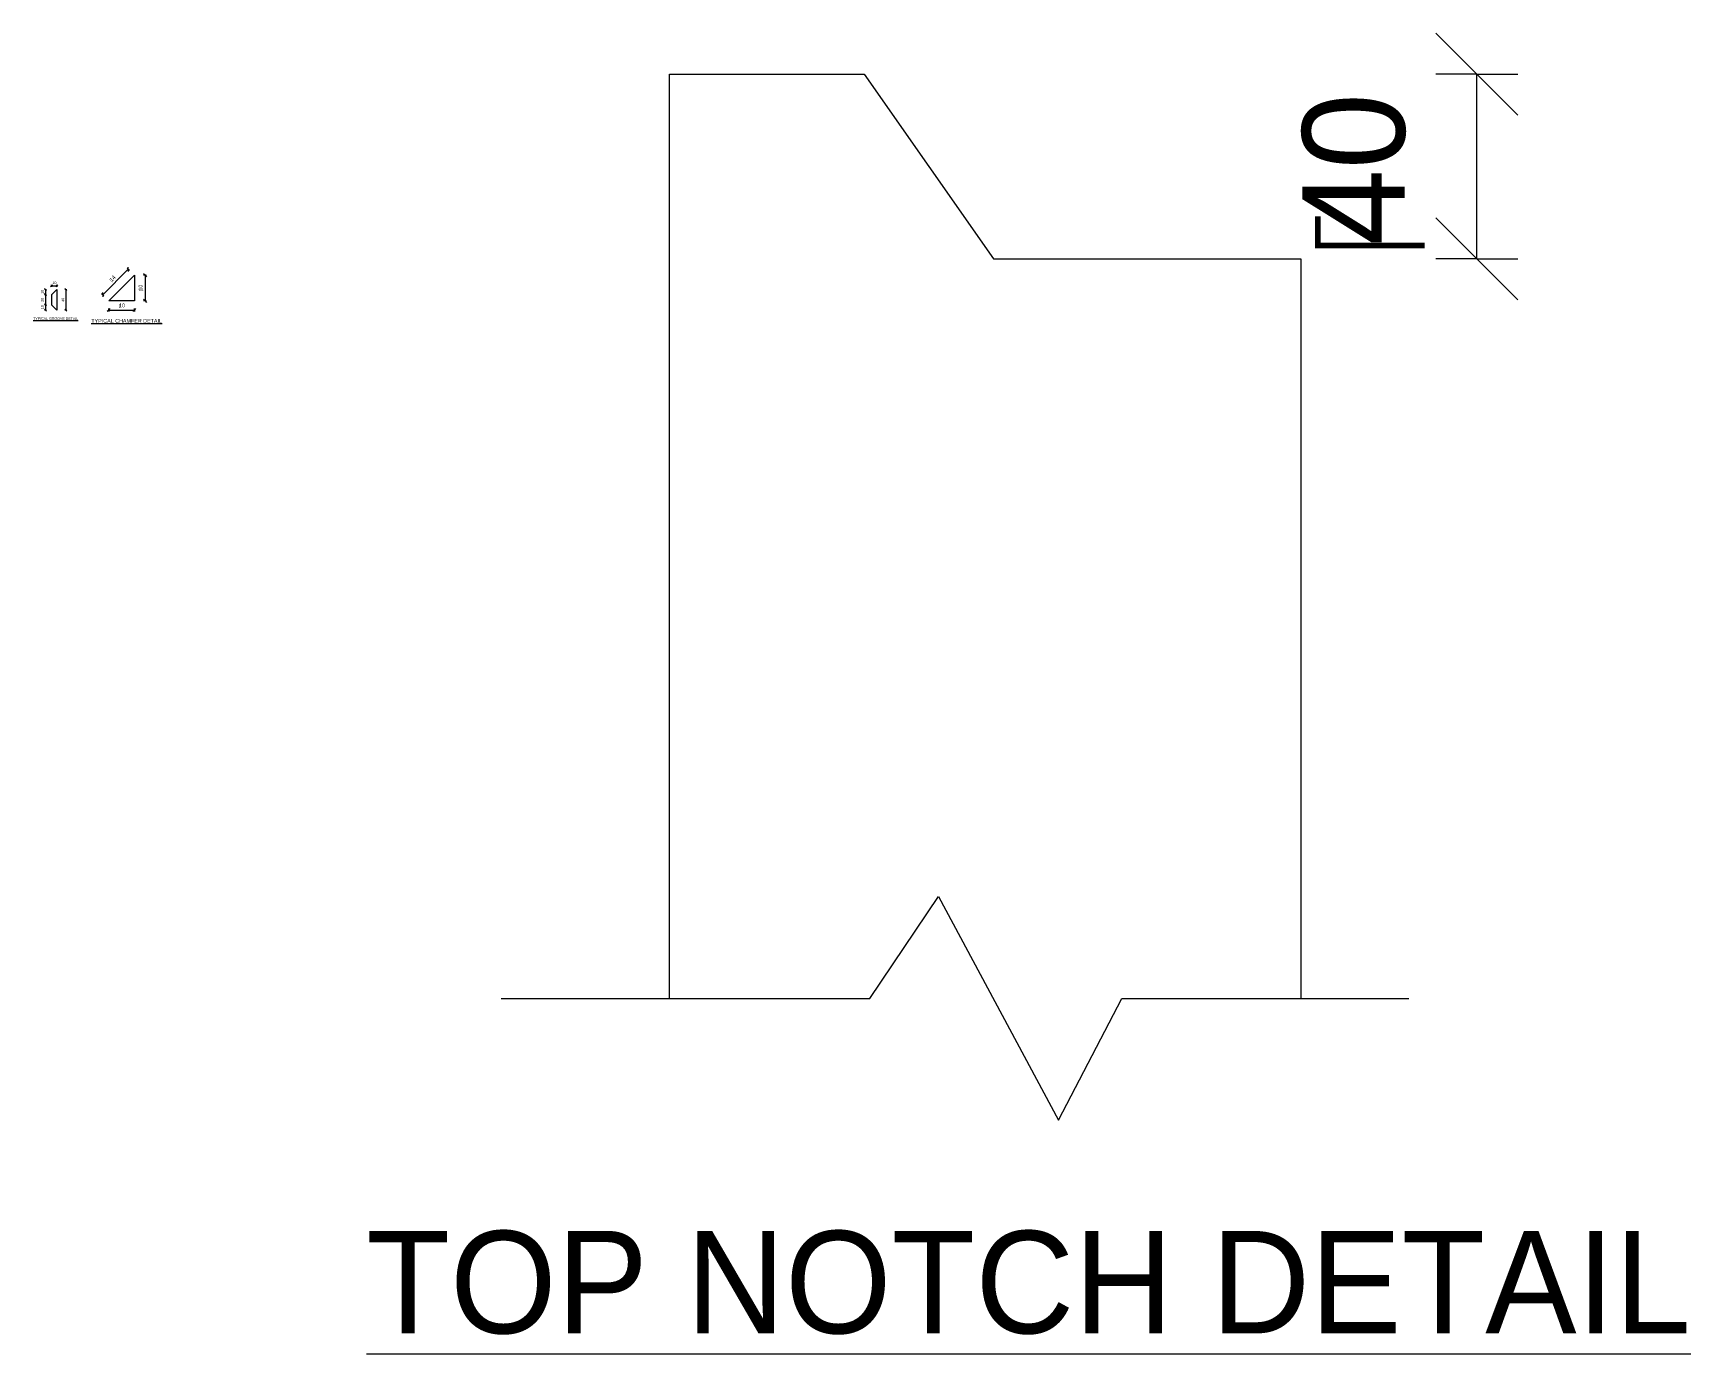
# Model space of a CAD drawing. Header units: millimetres. Extents: x -2972 to 10521, y 1067 to 19088.
# Drawn here: x 5355 to 8591, y 1067 to 3645 of the extents above; entities that cross this region are included whole.
import ezdxf

# ---------------------------------------------------------------- set-up
doc = ezdxf.new("R2010")
doc.units = ezdxf.units.MM
for name, color, linetype, lineweight in [('A-ANNO-DIMS', 211, 'Continuous', 9), ('A-ANNO-DIMS-2', 211, 'Continuous', 9), ('A-ANNO-DIMS-3', 211, 'Continuous', 9), ('A-ANNO-DIMS-80', 211, 'Continuous', 9), ('A-DETL-THIN', 151, 'Continuous', 18), ('G-ANNO-TEXT', 231, 'Continuous', 9)]:
    doc.layers.add(name, color=color, linetype=linetype, lineweight=lineweight)
doc.styles.add('Arial_2', font='arial.ttf', dxfattribs={"height": 5})
doc.styles.add('Arial_3', font='arial.ttf', dxfattribs={"height": 7.5})
doc.styles.add('Nirmala UI Semilight_2', font='NirmalaS.ttf', dxfattribs={"height": 5})
doc.styles.add('Nirmala UI Semilight_3', font='NirmalaS.ttf', dxfattribs={"height": 7.5})
doc.styles.add('Nirmala UI Semilight_4', font='NirmalaS.ttf', dxfattribs={"height": 200})
doc.styles.add('Nirmala UI Semilight_5', font='NirmalaS.ttf', dxfattribs={"height": 200})
doc.dimstyles.new('Arrow_Filled_-_2_5_NI_UI_2', dxfattribs={"dimscale": 304.8, "dimtxt": 5.23682, "dimasz": 0.013123, "dimexe": 0.006562, "dimexo": 0.0625, "dimgap": 0.006562, "dimtad": 1, "dimdec": 0, "dimzin": 0, "dimdsep": 46, "dimtxsty": 'Nirmala UI Semilight_2', "dimblk1": 'OBLIQUE', "dimblk2": 'OBLIQUE', "dimsah": 1, "dimcen": 0.09, "dimazin": 0, "dimtfac": 1, "dimtdec": 4, "dimtix": 1, "dimtmove": 0, "dimatfit": 3, "dimfxl": 0.006562, "dimfxlon": 1, "dimtvp": 1, "dimtolj": 1, "dimtzin": 0, "dimarcsym": 2})
doc.dimstyles.new('Arrow_Filled_-_2_5_NI_UI_3', dxfattribs={"dimscale": 304.8, "dimtxt": 7.85523, "dimasz": 0.019685, "dimexe": 0.009843, "dimexo": 0.0625, "dimgap": 0.009843, "dimtad": 1, "dimdec": 0, "dimzin": 0, "dimdsep": 46, "dimtxsty": 'Nirmala UI Semilight_3', "dimblk1": 'OBLIQUE', "dimblk2": 'OBLIQUE', "dimsah": 1, "dimcen": 0.09, "dimazin": 0, "dimtfac": 1, "dimtdec": 4, "dimtix": 1, "dimtmove": 0, "dimatfit": 3, "dimfxl": 0.009843, "dimfxlon": 1, "dimtvp": 1, "dimtolj": 1, "dimtzin": 0, "dimarcsym": 2})
doc.dimstyles.new('Arrow_Filled_-_2_5_NI_UI_5', dxfattribs={"dimscale": 304.8, "dimtxt": 209.472789, "dimasz": 0.524934, "dimexe": 0.262467, "dimexo": 0.0625, "dimgap": 0.262467, "dimtad": 1, "dimdec": 0, "dimzin": 0, "dimdsep": 46, "dimtxsty": 'Nirmala UI Semilight_4', "dimblk1": 'OBLIQUE', "dimblk2": 'OBLIQUE', "dimsah": 1, "dimcen": 0.09, "dimazin": 0, "dimtfac": 1, "dimtdec": 4, "dimtix": 1, "dimtmove": 0, "dimatfit": 3, "dimfxl": 0.262467, "dimfxlon": 1, "dimtvp": 1, "dimtolj": 1, "dimtzin": 0, "dimarcsym": 2})

# ---------------------------------------------------------------- blocks, each defined once
blk = doc.blocks.new('DIMBLOCK32-GROOVE DETAIL')
at = {"layer": 'A-ANNO-DIMS-2'}
for p, q in [((5390.9, 3152), (5388.9, 3150)), ((5390.9, 3152), (5392.9, 3154)), ((5390.9, 3152), (5390.9, 3154)), ((5390.9, 3152), (5400.9, 3152)), ((5390.9, 3152), (5390.9, 3150)), ((5400.9, 3152), (5398.9, 3150)), ((5400.9, 3152), (5402.9, 3154)), ((5400.9, 3152), (5400.9, 3154)), ((5400.9, 3152), (5400.9, 3150))]:
    blk.add_line(p, q, dxfattribs=at)
at = {"layer": 'A-ANNO-DIMS-2', "color": 0, "insert": (5392.7, 3160.6), "char_height": 5, "width": 7.77, "attachment_point": 1, "line_spacing_factor": 1.142579, "style": 'Nirmala UI Semilight_2'}
blk.add_mtext('10', dxfattribs=at)
blk = doc.blocks.new('_Oblique')
at = {"color": 0, "linetype": 'ByBlock', "lineweight": -2}
blk.add_line((-0.5, -0.5), (0.5, 0.5), dxfattribs=at)
blk = doc.blocks.new('DIMBLOCK33-GROOVE DETAIL')
at = {"layer": 'A-ANNO-DIMS-2'}
for p, q in [((5378.8, 3144.9), (5376.8, 3146.9)), ((5378.8, 3144.9), (5376.8, 3144.9)), ((5378.8, 3144.9), (5378.8, 3134.9)), ((5378.8, 3144.9), (5380.8, 3142.9)), ((5378.8, 3144.9), (5380.8, 3144.9)), ((5378.8, 3134.9), (5376.8, 3136.9)), ((5378.8, 3134.9), (5376.8, 3134.9)), ((5378.8, 3134.9), (5380.8, 3132.9)), ((5378.8, 3134.9), (5380.8, 3134.9))]:
    blk.add_line(p, q, dxfattribs=at)
at = {"layer": 'A-ANNO-DIMS-2', "color": 0, "insert": (5370.3, 3136.7), "char_height": 5, "width": 7.77, "attachment_point": 1, "rotation": 90, "line_spacing_factor": 1.142579, "style": 'Nirmala UI Semilight_2'}
blk.add_mtext('10', dxfattribs=at)
blk = doc.blocks.new('DIMBLOCK34-GROOVE DETAIL')
at = {"layer": 'A-ANNO-DIMS-2'}
for p, q in [((5378.8, 3134.9), (5376.8, 3136.9)), ((5378.8, 3134.9), (5376.8, 3134.9)), ((5378.8, 3114.9), (5376.8, 3116.9)), ((5378.8, 3114.9), (5376.8, 3114.9)), ((5378.8, 3134.9), (5378.8, 3114.9)), ((5378.8, 3134.9), (5380.8, 3132.9)), ((5378.8, 3134.9), (5380.8, 3134.9)), ((5378.8, 3114.9), (5380.8, 3112.9)), ((5378.8, 3114.9), (5380.8, 3114.9))]:
    blk.add_line(p, q, dxfattribs=at)
at = {"layer": 'A-ANNO-DIMS-2', "color": 0, "insert": (5370.3, 3121.1), "char_height": 5, "width": 9.141, "attachment_point": 1, "rotation": 90, "line_spacing_factor": 1.142579, "style": 'Nirmala UI Semilight_2'}
blk.add_mtext('20', dxfattribs=at)
blk = doc.blocks.new('DIMBLOCK35-GROOVE DETAIL')
at = {"layer": 'A-ANNO-DIMS-2'}
for p, q in [((5378.8, 3114.9), (5376.8, 3116.9)), ((5378.8, 3114.9), (5376.8, 3114.9)), ((5378.8, 3104.9), (5376.8, 3106.9)), ((5378.8, 3114.9), (5378.8, 3104.9)), ((5378.8, 3114.9), (5380.8, 3112.9)), ((5378.8, 3114.9), (5380.8, 3114.9)), ((5378.8, 3104.9), (5376.8, 3104.9)), ((5378.8, 3104.9), (5380.8, 3102.9)), ((5378.8, 3104.9), (5380.8, 3104.9))]:
    blk.add_line(p, q, dxfattribs=at)
at = {"layer": 'A-ANNO-DIMS-2', "color": 0, "insert": (5370.3, 3106.7), "char_height": 5, "width": 7.77, "attachment_point": 1, "rotation": 90, "line_spacing_factor": 1.142579, "style": 'Nirmala UI Semilight_2'}
blk.add_mtext('10', dxfattribs=at)
blk = doc.blocks.new('DIMBLOCK36-GROOVE DETAIL')
at = {"layer": 'A-ANNO-DIMS-2'}
for p, q in [((5419, 3144.9), (5417, 3146.9)), ((5419, 3144.9), (5417, 3144.9)), ((5419, 3144.9), (5419, 3104.9)), ((5419, 3144.9), (5421, 3142.9)), ((5419, 3144.9), (5421, 3144.9)), ((5419, 3104.9), (5417, 3106.9)), ((5419, 3104.9), (5417, 3104.9)), ((5419, 3104.9), (5421, 3102.9)), ((5419, 3104.9), (5421, 3104.9))]:
    blk.add_line(p, q, dxfattribs=at)
at = {"layer": 'A-ANNO-DIMS-2', "color": 0, "insert": (5410.5, 3121.1), "char_height": 5, "width": 9.255, "attachment_point": 1, "rotation": 90, "line_spacing_factor": 1.142579, "style": 'Nirmala UI Semilight_2'}
blk.add_mtext('40', dxfattribs=at)
blk = doc.blocks.new('DIMBLOCK37-CHAMFER DETAIL')
at = {"layer": 'A-ANNO-DIMS-3'}
for p, q in [((5502.5, 3104.9), (5505.5, 3107.9)), ((5502.5, 3104.9), (5502.5, 3107.9)), ((5552.5, 3104.9), (5555.5, 3107.9)), ((5552.5, 3104.9), (5552.5, 3107.9)), ((5502.5, 3104.9), (5499.5, 3101.9)), ((5502.5, 3104.9), (5552.5, 3104.9)), ((5502.5, 3104.9), (5502.5, 3101.9)), ((5552.5, 3104.9), (5549.5, 3101.9)), ((5552.5, 3104.9), (5552.5, 3101.9))]:
    blk.add_line(p, q, dxfattribs=at)
at = {"layer": 'A-ANNO-DIMS-3', "color": 0, "insert": (5522.7, 3117.7), "char_height": 7.5, "width": 11.654, "attachment_point": 1, "line_spacing_factor": 1.142579, "style": 'Nirmala UI Semilight_3'}
blk.add_mtext('\u202a10', dxfattribs=at)
blk = doc.blocks.new('DIMBLOCK38-CHAMFER DETAIL')
at = {"layer": 'A-ANNO-DIMS-3'}
for p, q in [((5573.5, 3172.8), (5570.5, 3175.8)), ((5573.5, 3172.8), (5570.5, 3172.8)), ((5573.5, 3172.8), (5573.5, 3122.8)), ((5573.5, 3172.8), (5576.5, 3169.8)), ((5573.5, 3172.8), (5576.5, 3172.8)), ((5573.5, 3122.8), (5570.5, 3125.8)), ((5573.5, 3122.8), (5570.5, 3122.8)), ((5573.5, 3122.8), (5576.5, 3119.8)), ((5573.5, 3122.8), (5576.5, 3122.8))]:
    blk.add_line(p, q, dxfattribs=at)
at = {"layer": 'A-ANNO-DIMS-3', "color": 0, "insert": (5560.8, 3142.9), "char_height": 7.5, "width": 11.654, "attachment_point": 1, "rotation": 90, "line_spacing_factor": 1.142579, "style": 'Nirmala UI Semilight_3'}
blk.add_mtext('\u202a10', dxfattribs=at)
blk = doc.blocks.new('DIMBLOCK39-CHAMFER DETAIL')
at = {"layer": 'A-ANNO-DIMS-3'}
for p, q in [((5490.7, 3134.7), (5540.7, 3184.7)), ((5540.7, 3184.7), (5538.6, 3186.8)), ((5540.7, 3184.7), (5540.7, 3188.9)), ((5540.7, 3184.7), (5540.7, 3180.4)), ((5540.7, 3184.7), (5542.8, 3182.5)), ((5490.7, 3134.7), (5490.7, 3138.9)), ((5490.7, 3134.7), (5488.6, 3136.8)), ((5490.7, 3134.7), (5490.7, 3130.4)), ((5490.7, 3134.7), (5492.8, 3132.5))]:
    blk.add_line(p, q, dxfattribs=at)
at = {"layer": 'A-ANNO-DIMS-3', "color": 0, "insert": (5503.2, 3165.2), "char_height": 7.5, "width": 11.826, "attachment_point": 1, "rotation": 45, "line_spacing_factor": 1.142579, "style": 'Nirmala UI Semilight_3'}
blk.add_mtext('\u202a14', dxfattribs=at)
blk = doc.blocks.new('DIMBLOCK43-TOP NOTCH DETAIL')
at = {"layer": 'A-ANNO-DIMS-80'}
for p, q in [((8173.3, 3565.5), (8093.3, 3645.5)), ((8173.3, 3565.5), (8093.3, 3565.5)), ((8173.3, 3205), (8173.3, 3565.5)), ((8173.3, 3565.5), (8253.3, 3485.5)), ((8173.3, 3565.5), (8253.3, 3565.5)), ((8173.3, 3205), (8093.3, 3285)), ((8173.3, 3205), (8093.3, 3205)), ((8173.3, 3205), (8253.3, 3125)), ((8173.3, 3205), (8253.3, 3205))]:
    blk.add_line(p, q, dxfattribs=at)
at = {"layer": 'A-ANNO-DIMS-80', "color": 0, "insert": (7832.4, 3231), "char_height": 200, "width": 370.196, "attachment_point": 1, "rotation": 90, "line_spacing_factor": 1.142579, "style": 'Nirmala UI Semilight_4'}
blk.add_mtext('\u202a40', dxfattribs=at)

msp = doc.modelspace()

# ---------------------------------------------------------------- linework, layer by layer
at = {"layer": 'A-DETL-THIN', "lineweight": 9}
for p, q in [((6597.3, 1760.8), (6597.3, 3565.5)), ((6597.3, 3565.5), (6977.3, 3565.5)), ((6977.3, 3565.5), (7229.6, 3205)), ((7229.6, 3205), (7829.6, 3205)), ((7829.6, 3205), (7829.6, 1760.8)), ((6988.3, 1760.8), (7122.5, 1959.7)), ((7122.5, 1959.7), (7356.7, 1523.3)), ((6268.3, 1760.8), (6988.3, 1760.8)), ((7356.7, 1523.3), (7480.3, 1760.8)), ((7480.3, 1760.8), (8040.3, 1760.8))]:
    msp.add_line(p, q, dxfattribs=at)
at = {"layer": 'A-DETL-THIN'}
for p, q in [((5552.5, 3172.8), (5502.5, 3122.8)), ((5552.5, 3172.8), (5552.5, 3122.8)), ((5390.9, 3134.9), (5400.9, 3144.9)), ((5400.9, 3144.9), (5400.9, 3104.9)), ((5390.9, 3134.9), (5390.9, 3114.9)), ((5390.9, 3134.9), (5391.7, 3134.9)), ((5390.9, 3114.9), (5400.9, 3104.9)), ((5390.9, 3114.9), (5391.7, 3114.9)), ((5552.5, 3122.8), (5502.5, 3122.8))]:
    msp.add_line(p, q, dxfattribs=at)

# ---------------------------------------------------------------- texts
at = {"layer": 'G-ANNO-TEXT', "color": 7, "attachment_point": 1}
for s, insert, char_height, width, style in [('\\LTYPICAL GROOVE DETAIL', (5354.9, 3090.7), 5, 106.785, 'Arial_2'), ('\\LTYPICAL CHAMFER DETAIL', (5468.5, 3087.5), 7.5, 166.911, 'Arial_3'), ('\\LTOP NOTCH DETAIL', (6005.4, 1307.2), 200, 2975.864, 'Nirmala UI Semilight_5')]:
    msp.add_mtext(s, dxfattribs=dict(at, insert=insert, char_height=char_height, width=width, style=style))

# ---------------------------------------------------------------- dimensions: what is measured, and where the dimension line sits
at = {"layer": 'A-ANNO-DIMS'}
for base, p1, p2, angle, text, dimstyle, override, picture, middle in [((8173.3, 3565.5), (8093.3, 3205), (8093.3, 3565.5), 90, '\u202a40', 'Arrow_Filled_-_2_5_NI_UI_5', {"dimpost": '<>', "dimfxl": 360.426899}, 'DIMBLOCK43-TOP NOTCH DETAIL', (7972.9, 3385.2)), ((5540.7, 3184.7), (5492.8, 3132.5), (5542.8, 3182.5), 45, '\u202a14', 'Arrow_Filled_-_2_5_NI_UI_3', {"dimpost": '<>', "dimfxl": 70.710678}, 'DIMBLOCK39-CHAMFER DETAIL', (5510.4, 3165)), ((5573.5, 3122.8), (5570.5, 3172.8), (5570.5, 3122.8), 90, '\u202a10', 'Arrow_Filled_-_2_5_NI_UI_3', {"dimpost": '<>', "dimfxl": 50}, 'DIMBLOCK38-CHAMFER DETAIL', (5566, 3147.8))]:
    dim = msp.add_linear_dim(base=base, p1=p1, p2=p2, angle=angle, text=text, dimstyle=dimstyle, override=override, dxfattribs=at)
    dim.commit()
    dim.dimension.update_dxf_attribs({"geometry": picture, "text_midpoint": middle})
for base, p1, p2, override, picture, middle in [((5378.8, 3134.9), (5380.8, 3144.9), (5380.8, 3134.9), {"dimpost": '<>', "dimfxl": 10}, 'DIMBLOCK33-GROOVE DETAIL', (5374.2, 3139.9)), ((5419, 3104.9), (5417, 3144.9), (5417, 3104.9), {"dimpost": '<>', "dimfxl": 40}, 'DIMBLOCK36-GROOVE DETAIL', (5414.4, 3124.9)), ((5378.8, 3114.9), (5380.8, 3134.9), (5380.8, 3114.9), {"dimpost": '<>', "dimfxl": 20}, 'DIMBLOCK34-GROOVE DETAIL', (5374.3, 3124.9)), ((5378.8, 3104.9), (5380.8, 3114.9), (5380.8, 3104.9), {"dimpost": '<>', "dimfxl": 10}, 'DIMBLOCK35-GROOVE DETAIL', (5374.2, 3109.9))]:
    dim = msp.add_linear_dim(base=base, p1=p1, p2=p2, angle=90, dimstyle='Arrow_Filled_-_2_5_NI_UI_2', override=override, dxfattribs=at)
    dim.commit()
    dim.dimension.update_dxf_attribs({"geometry": picture, "text_midpoint": middle})
dim = msp.add_linear_dim(base=(5400.9, 3152), p1=(5390.9, 3150), p2=(5400.9, 3150), dimstyle='Arrow_Filled_-_2_5_NI_UI_2', override={"dimpost": '<>', "dimfxl": 10}, dxfattribs=at)
dim.commit()
dim.dimension.update_dxf_attribs({"geometry": 'DIMBLOCK32-GROOVE DETAIL', "text_midpoint": (5395.9, 3156.6)})
dim = msp.add_linear_dim(base=(5552.5, 3104.9), p1=(5502.5, 3107.9), p2=(5552.5, 3107.9), text='\u202a10', dimstyle='Arrow_Filled_-_2_5_NI_UI_3', override={"dimpost": '<>', "dimfxl": 50}, dxfattribs=at)
dim.commit()
dim.dimension.update_dxf_attribs({"geometry": 'DIMBLOCK37-CHAMFER DETAIL', "text_midpoint": (5527.5, 3112.4)})

doc.saveas('drawing.dxf')
